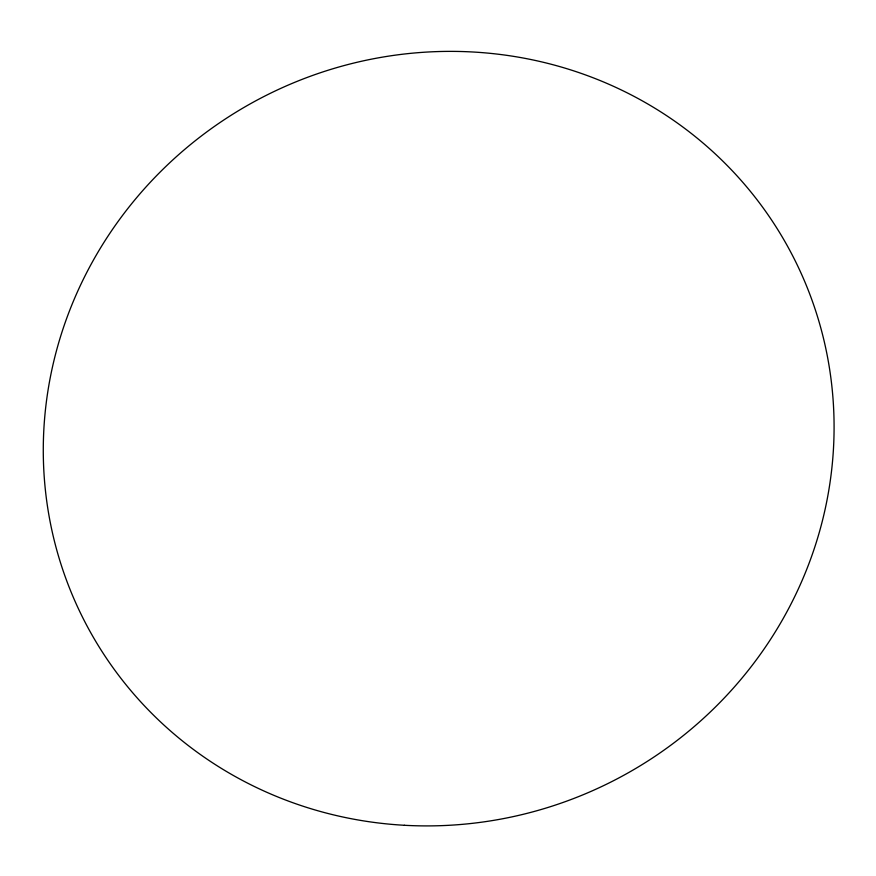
<?xml version="1.0" encoding="UTF-8"?>
<svg xmlns="http://www.w3.org/2000/svg" width="876" height="876" viewBox="0 0 876 876"><rect width="100%" height="100%" fill="white"/><g stroke="black" fill="none" stroke-linecap="round" stroke-linejoin="round"><path stroke-width="1.31" d="M404.394 825.28A398.416 384.159 -27.6 0 0 796.963 264.399A398.416 384.159 -27.6 0 0 114.679 226.26A398.416 384.159 -27.6 0 0 404.394 825.28"/></g></svg>
